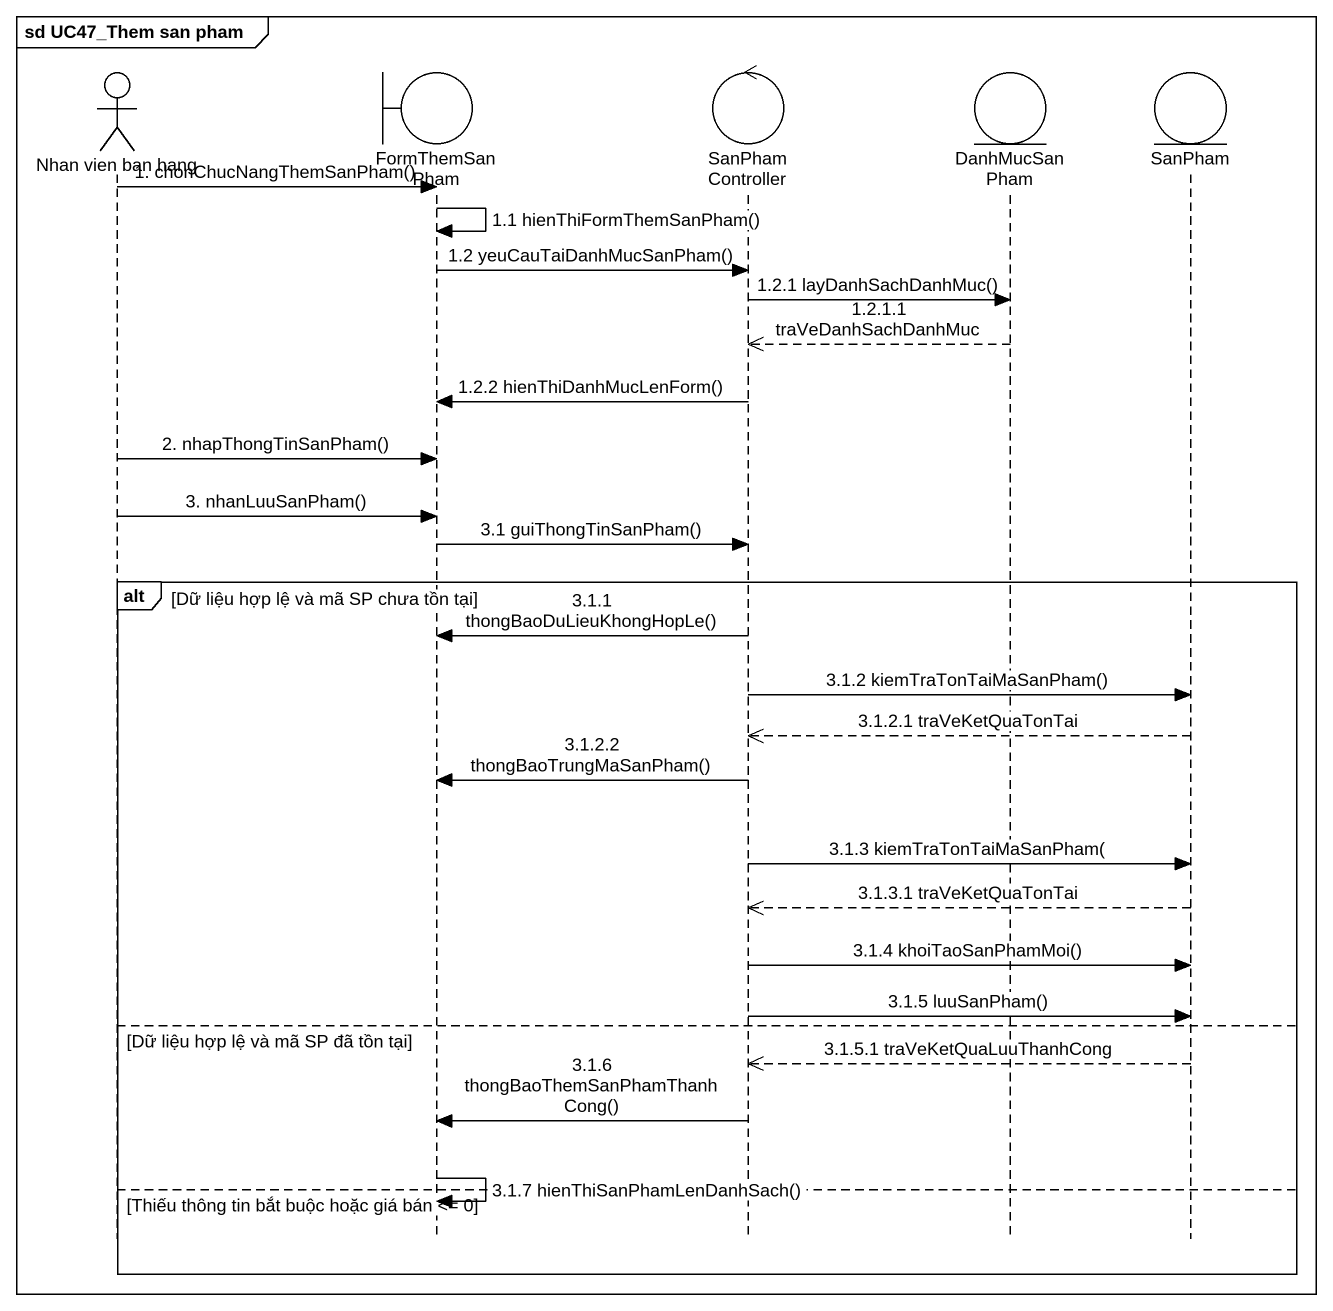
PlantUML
@startuml
mainframe sd UC47_Them san pham
hide footbox
actor "Nhan vien ban hang" as Nhan_vien_ban_hang
boundary FormThemSanPham
control SanPhamController
entity DanhMucSanPham
entity SanPham

Nhan_vien_ban_hang -> FormThemSanPham : 1. chonChucNangThemSanPham()
FormThemSanPham -> FormThemSanPham : 1.1 hienThiFormThemSanPham()
FormThemSanPham -> SanPhamController : 1.2 yeuCauTaiDanhMucSanPham()
SanPhamController -> DanhMucSanPham : 1.2.1 layDanhSachDanhMuc()
DanhMucSanPham -->> SanPhamController : 1.2.1.1 traVeDanhSachDanhMuc
SanPhamController -> FormThemSanPham : 1.2.2 hienThiDanhMucLenForm()
Nhan_vien_ban_hang -> FormThemSanPham : 2. nhapThongTinSanPham()
Nhan_vien_ban_hang -> FormThemSanPham : 3. nhanLuuSanPham()
FormThemSanPham -> SanPhamController : 3.1 guiThongTinSanPham()
alt Dữ liệu hợp lệ và mã SP chưa tồn tại
  SanPhamController -> FormThemSanPham : 3.1.1 thongBaoDuLieuKhongHopLe()
  SanPhamController -> SanPham : 3.1.2 kiemTraTonTaiMaSanPham()
  SanPham -->> SanPhamController : 3.1.2.1 traVeKetQuaTonTai
  SanPhamController -> FormThemSanPham : 3.1.2.2 thongBaoTrungMaSanPham()
  SanPhamController -> SanPham : 3.1.3 kiemTraTonTaiMaSanPham(
  SanPham -->> SanPhamController : 3.1.3.1 traVeKetQuaTonTai
  SanPhamController -> SanPham : 3.1.4 khoiTaoSanPhamMoi()
  SanPhamController -> SanPham : 3.1.5 luuSanPham()
else Dữ liệu hợp lệ và mã SP đã tồn tại
  SanPham -->> SanPhamController : 3.1.5.1 traVeKetQuaLuuThanhCong
  SanPhamController -> FormThemSanPham : 3.1.6 thongBaoThemSanPhamThanhCong()
  FormThemSanPham -> FormThemSanPham : 3.1.7 hienThiSanPhamLenDanhSach()
else Thiếu thông tin bắt buộc hoặc giá bán <= 0
end
@enduml
